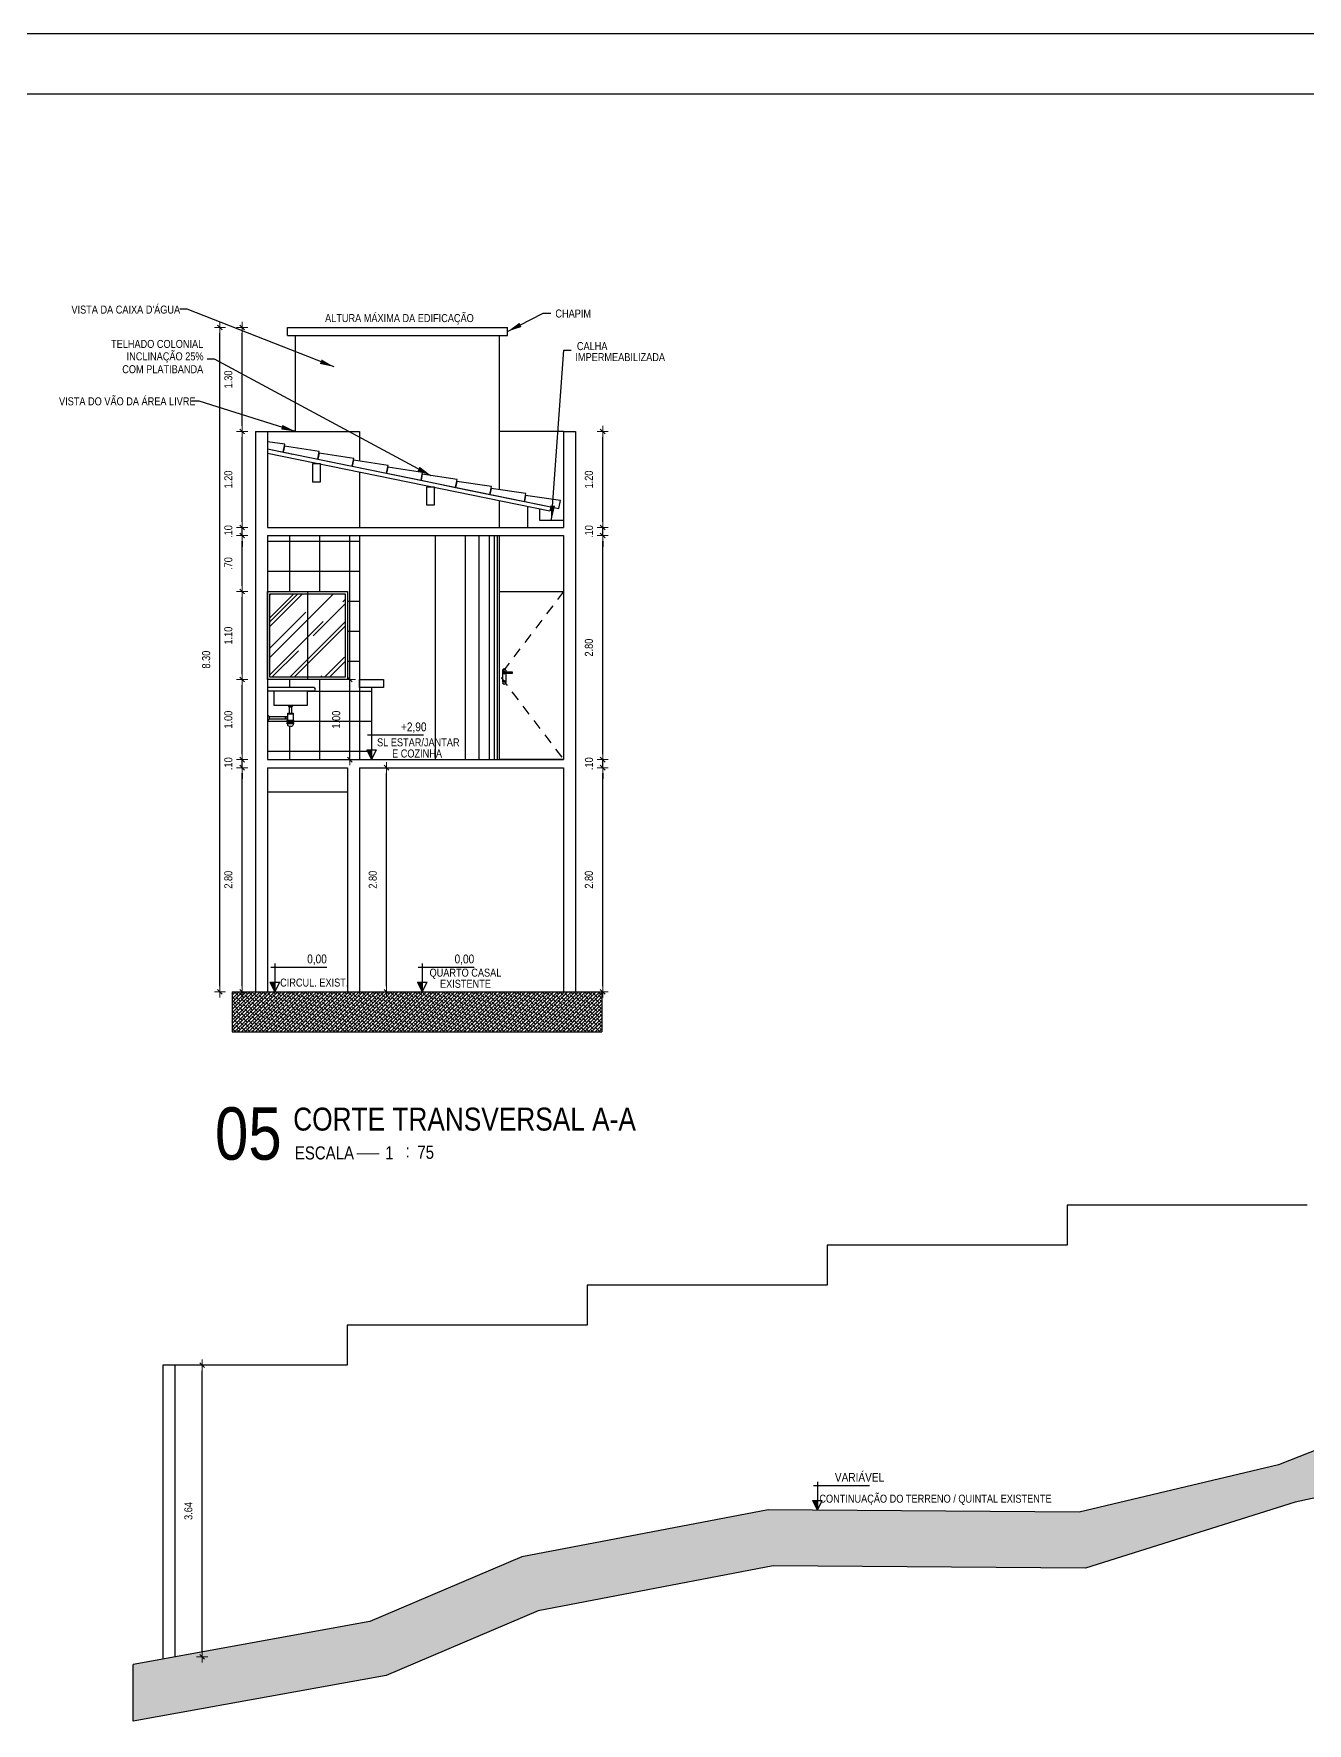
# Model space of a CAD drawing. Extents: x -263 to -176, y -135 to 681.
# Drawn here: x -247.76 to -231.84, y 659.69 to 680.79 of the extents above; entities that cross this region are included whole.
import ezdxf
from ezdxf.enums import TextEntityAlignment as Align

# ---------------------------------------------------------------- set-up
doc = ezdxf.new("R2010")
doc.units = 0
doc.header["$MEASUREMENT"] = 0
doc.header["$PDSIZE"] = -5
doc.linetypes.add('CONTINU', pattern=[0])
doc.linetypes.add('HIDDEN2', pattern=[0.1875, 0.125, -0.0625])
doc.layers.get('0').update_dxf_attribs({"linetype": 'CONTINUOUS'})
doc.layers.get('Defpoints').update_dxf_attribs({"linetype": 'CONTINUOUS'})
for name, color, linetype in [('BANHO_COZINHA', 7, 'CONTINUOUS'), ('COTA', 7, 'CONTINUOUS'), ('COTAS', 7, 'CONTINUOUS'), ('E-txt-g', 3, 'CONTINUOUS'), ('E-TXT-Y', 2, 'CONTINUOUS')]:
    doc.layers.add(name, color=color, linetype=linetype)
for name, color, linetype, lineweight in [('E-Cta-W', 7, 'CONTINUOUS', 20), ('E-Pen-C', 4, 'CONTINUOUS', 15), ('E-Pen-G', 3, 'CONTINUOUS', 30), ('E-Txt-W', 7, 'CONTINUOUS', 20)]:
    doc.layers.add(name, color=color, linetype=linetype, lineweight=lineweight)
doc.styles.add('F2', font='swissc.ttf')
doc.styles.add('REG60', font='romans.shx', dxfattribs={"width": 0.8, "height": 0.15})
doc.styles.add('REG80', font='romans.shx', dxfattribs={"width": 0.8, "height": 0.2})
doc.dimstyles.new('DIMENSION-1', dxfattribs={"dimtxt": 0.11, "dimasz": 0.07, "dimexe": 1, "dimexo": 0, "dimgap": 0.12, "dimtad": 1, "dimzin": 7, "dimdsep": 46, "dimtxsty": 'F2', "dimblk1": 'TRACO', "dimblk2": 'TRACO', "dimsah": 1, "dimcen": 1, "dimse1": 1, "dimse2": 1, "dimclrd": 256, "dimclre": 256, "dimclrt": 6, "dimadec": 0, "dimazin": 0, "dimtfac": 1, "dimtix": 1, "dimtmove": 2, "dimatfit": 3, "dimldrblk": 'TRACO', "dimfxl": 1, "dimtolj": 1, "dimtzin": 0, "dimarcsym": 0})
doc.dimstyles.get("Standard").update_dxf_attribs({"dimtxt": 0.18, "dimasz": 0.18, "dimexe": 0.18, "dimexo": 0.0625, "dimgap": 0.09, "dimtad": 0, "dimtih": 1, "dimtoh": 1, "dimdec": 4, "dimzin": 0, "dimdsep": 46, "dimtxsty": 'Standard', "dimcen": 0.09, "dimadec": 0, "dimazin": 0, "dimtfac": 1, "dimtdec": 4, "dimtofl": 0, "dimtmove": 0, "dimatfit": 3, "dimfxl": 1, "dimtolj": 1, "dimtzin": 0, "dimarcsym": 0})

# ---------------------------------------------------------------- blocks, each defined once
blk = doc.blocks.new('TRACO')
at = {"layer": 'E-Pen-C'}
for p, q in [((-1, 0), (1, 0)), ((0, 1), (0, -1))]:
    blk.add_line(p, q, dxfattribs=at)
at = {"layer": 'E-Pen-G'}
blk.add_line((-0.42, -0.42), (0.42, 0.42), dxfattribs=at)
blk = doc.blocks.new('*D432')
at = {"color": 4, "lineweight": -2}
blk.add_line((-245.652, 660.585), (-245.652, 664.088), dxfattribs=at)
at = {"layer": 'Defpoints', "color": 0, "linetype": 'Continuous'}
for p in [(-245.991, 664.158), (-245.652, 664.158), (-245.991, 660.515)]:
    blk.add_point(p, dxfattribs=at)
at = {"color": 4, "linetype": 'Continuous', "lineweight": -2, "xscale": 0.07, "yscale": 0.07, "zscale": 0.07}
for p, rotation in [((-245.652, 664.158), 90), ((-245.652, 660.515), 270)]:
    blk.add_blockref('TRACO', p, dxfattribs=dict(at, rotation=rotation))
at = {"color": 4, "linetype": 'Continuous', "insert": (-245.823, 662.337), "char_height": 0.1, "attachment_point": 5, "rotation": 90, "style": 'F2'}
blk.add_mtext('\\A1;3.64', dxfattribs=at)
blk = doc.blocks.new('TXT-AMB75')
at = {"layer": 'E-txt-g', "style": 'REG80', "width": 0.8, "flags": 8}
blk.add_attdef('TXT', text='', height=0.2, dxfattribs=at).set_placement((0.005, 0.296), align=Align.CENTER)
at = {"layer": 'E-Txt-W', "style": 'REG60', "width": 0.8, "flags": 8}
blk.add_attdef('TXT', text='', height=0.15, dxfattribs=at).set_placement((0.005, 0.027), align=Align.CENTER)
blk = doc.blocks.new('*D443')
at = {"color": 4, "lineweight": -2}
blk.add_line((-245.152, 668.894), (-245.152, 671.554), dxfattribs=at)
at = {"layer": 'Defpoints', "color": 0, "linetype": 'Continuous'}
for p in [(-245.152, 671.624), (-244.834, 671.624), (-244.984, 668.824)]:
    blk.add_point(p, dxfattribs=at)
at = {"color": 4, "linetype": 'Continuous', "lineweight": -2, "xscale": 0.07, "yscale": 0.07, "zscale": 0.07}
for p, rotation in [((-245.152, 671.624), 90), ((-245.152, 668.824), 270)]:
    blk.add_blockref('TRACO', p, dxfattribs=dict(at, rotation=rotation))
at = {"color": 4, "linetype": 'Continuous', "insert": (-245.324, 670.224), "char_height": 0.1, "attachment_point": 5, "rotation": 90, "style": 'F2'}
blk.add_mtext('\\A1;2.80', dxfattribs=at)
blk = doc.blocks.new('*D444')
at = {"color": 4, "lineweight": -2}
for p, q in [((-245.152, 671.794), (-245.152, 671.864)), ((-245.152, 671.624), (-245.152, 671.724)), ((-245.152, 671.554), (-245.152, 671.484))]:
    blk.add_line(p, q, dxfattribs=at)
at = {"layer": 'Defpoints', "color": 0, "linetype": 'Continuous'}
for p in [(-245.152, 671.724), (-244.984, 671.724), (-244.834, 671.624)]:
    blk.add_point(p, dxfattribs=at)
at = {"color": 4, "linetype": 'Continuous', "lineweight": -2, "xscale": 0.07, "yscale": 0.07, "zscale": 0.07}
for p, rotation in [((-245.152, 671.724), 270), ((-245.152, 671.624), 90)]:
    blk.add_blockref('TRACO', p, dxfattribs=dict(at, rotation=rotation))
at = {"color": 4, "linetype": 'Continuous', "insert": (-245.324, 671.674), "char_height": 0.1, "attachment_point": 5, "rotation": 90, "style": 'F2'}
blk.add_mtext('\\A1;.10', dxfattribs=at)
blk = doc.blocks.new('*D445')
at = {"color": 4, "lineweight": -2}
blk.add_line((-245.152, 671.794), (-245.152, 672.654), dxfattribs=at)
at = {"layer": 'Defpoints', "color": 0, "linetype": 'Continuous'}
for p in [(-245.152, 672.724), (-244.834, 672.724), (-244.984, 671.724)]:
    blk.add_point(p, dxfattribs=at)
at = {"color": 4, "linetype": 'Continuous', "lineweight": -2, "xscale": 0.07, "yscale": 0.07, "zscale": 0.07}
for p, rotation in [((-245.152, 672.724), 90), ((-245.152, 671.724), 270)]:
    blk.add_blockref('TRACO', p, dxfattribs=dict(at, rotation=rotation))
at = {"color": 4, "linetype": 'Continuous', "insert": (-245.324, 672.224), "char_height": 0.1, "attachment_point": 5, "rotation": 90, "style": 'F2'}
blk.add_mtext('\\A1;1.00', dxfattribs=at)
blk = doc.blocks.new('*D446')
at = {"color": 4, "lineweight": -2}
blk.add_line((-245.152, 672.794), (-245.152, 673.754), dxfattribs=at)
at = {"layer": 'Defpoints', "color": 0, "linetype": 'Continuous'}
for p in [(-245.152, 673.824), (-244.834, 673.824), (-244.834, 672.724)]:
    blk.add_point(p, dxfattribs=at)
at = {"color": 4, "linetype": 'Continuous', "lineweight": -2, "xscale": 0.07, "yscale": 0.07, "zscale": 0.07}
for p, rotation in [((-245.152, 673.824), 90), ((-245.152, 672.724), 270)]:
    blk.add_blockref('TRACO', p, dxfattribs=dict(at, rotation=rotation))
at = {"color": 4, "linetype": 'Continuous', "insert": (-245.324, 673.274), "char_height": 0.1, "attachment_point": 5, "rotation": 90, "style": 'F2'}
blk.add_mtext('\\A1;1.10', dxfattribs=at)
blk = doc.blocks.new('*D447')
at = {"color": 4, "lineweight": -2}
blk.add_line((-245.152, 673.894), (-245.152, 674.454), dxfattribs=at)
at = {"layer": 'Defpoints', "color": 0, "linetype": 'Continuous'}
for p in [(-245.152, 674.524), (-244.834, 674.524), (-244.834, 673.824)]:
    blk.add_point(p, dxfattribs=at)
at = {"color": 4, "linetype": 'Continuous', "lineweight": -2, "xscale": 0.07, "yscale": 0.07, "zscale": 0.07}
for p, rotation in [((-245.152, 674.524), 90), ((-245.152, 673.824), 270)]:
    blk.add_blockref('TRACO', p, dxfattribs=dict(at, rotation=rotation))
at = {"color": 4, "linetype": 'Continuous', "insert": (-245.324, 674.174), "char_height": 0.1, "attachment_point": 5, "rotation": 90, "style": 'F2'}
blk.add_mtext('\\A1;.70', dxfattribs=at)
blk = doc.blocks.new('*D448')
at = {"color": 4, "lineweight": -2}
for p, q in [((-245.152, 674.694), (-245.152, 674.764)), ((-245.152, 674.524), (-245.152, 674.624)), ((-245.152, 674.454), (-245.152, 674.384))]:
    blk.add_line(p, q, dxfattribs=at)
at = {"layer": 'Defpoints', "color": 0, "linetype": 'Continuous'}
for p in [(-245.152, 674.624), (-244.834, 674.624), (-244.834, 674.524)]:
    blk.add_point(p, dxfattribs=at)
at = {"color": 4, "linetype": 'Continuous', "lineweight": -2, "xscale": 0.07, "yscale": 0.07, "zscale": 0.07}
for p, rotation in [((-245.152, 674.624), 270), ((-245.152, 674.524), 90)]:
    blk.add_blockref('TRACO', p, dxfattribs=dict(at, rotation=rotation))
at = {"color": 4, "linetype": 'Continuous', "insert": (-245.324, 674.574), "char_height": 0.1, "attachment_point": 5, "rotation": 90, "style": 'F2'}
blk.add_mtext('\\A1;.10', dxfattribs=at)
blk = doc.blocks.new('*D449')
at = {"color": 4, "lineweight": -2}
blk.add_line((-245.152, 674.694), (-245.152, 675.754), dxfattribs=at)
at = {"layer": 'Defpoints', "color": 0, "linetype": 'Continuous'}
for p in [(-245.152, 675.824), (-244.984, 675.824), (-244.834, 674.624)]:
    blk.add_point(p, dxfattribs=at)
at = {"color": 4, "linetype": 'Continuous', "lineweight": -2, "xscale": 0.07, "yscale": 0.07, "zscale": 0.07}
for p, rotation in [((-245.152, 675.824), 90), ((-245.152, 674.624), 270)]:
    blk.add_blockref('TRACO', p, dxfattribs=dict(at, rotation=rotation))
at = {"color": 4, "linetype": 'Continuous', "insert": (-245.324, 675.224), "char_height": 0.1, "attachment_point": 5, "rotation": 90, "style": 'F2'}
blk.add_mtext('\\A1;1.20', dxfattribs=at)
blk = doc.blocks.new('*D450')
at = {"color": 4, "lineweight": -2}
blk.add_line((-245.152, 675.894), (-245.152, 677.054), dxfattribs=at)
at = {"layer": 'Defpoints', "color": 0, "linetype": 'Continuous'}
for p in [(-245.152, 677.124), (-244.584, 677.124), (-244.984, 675.824)]:
    blk.add_point(p, dxfattribs=at)
at = {"color": 4, "linetype": 'Continuous', "lineweight": -2, "xscale": 0.07, "yscale": 0.07, "zscale": 0.07}
for p, rotation in [((-245.152, 677.124), 90), ((-245.152, 675.824), 270)]:
    blk.add_blockref('TRACO', p, dxfattribs=dict(at, rotation=rotation))
at = {"color": 4, "linetype": 'Continuous', "insert": (-245.324, 676.474), "char_height": 0.1, "attachment_point": 5, "rotation": 90, "style": 'F2'}
blk.add_mtext('\\A1;1.30', dxfattribs=at)
blk = doc.blocks.new('*D451')
at = {"color": 4, "lineweight": -2}
blk.add_line((-245.429, 668.894), (-245.429, 677.054), dxfattribs=at)
at = {"layer": 'Defpoints', "color": 0, "linetype": 'Continuous'}
for p in [(-245.429, 677.124), (-244.584, 677.124), (-244.984, 668.824)]:
    blk.add_point(p, dxfattribs=at)
at = {"color": 4, "linetype": 'Continuous', "lineweight": -2, "xscale": 0.07, "yscale": 0.07, "zscale": 0.07}
for p, rotation in [((-245.429, 677.124), 90), ((-245.429, 668.824), 270)]:
    blk.add_blockref('TRACO', p, dxfattribs=dict(at, rotation=rotation))
at = {"color": 4, "linetype": 'Continuous', "insert": (-245.601, 672.974), "char_height": 0.1, "attachment_point": 5, "rotation": 90, "style": 'F2'}
blk.add_mtext('\\A1;8.30', dxfattribs=at)
blk = doc.blocks.new('*D452')
at = {"color": 4, "lineweight": -2}
blk.add_line((-240.646, 668.894), (-240.646, 671.554), dxfattribs=at)
at = {"layer": 'Defpoints', "color": 0, "linetype": 'Continuous'}
for p in [(-241.134, 671.624), (-240.646, 671.624), (-241.134, 668.824)]:
    blk.add_point(p, dxfattribs=at)
at = {"color": 4, "linetype": 'Continuous', "lineweight": -2, "xscale": 0.07, "yscale": 0.07, "zscale": 0.07}
for p, rotation in [((-240.646, 671.624), 90), ((-240.646, 668.824), 270)]:
    blk.add_blockref('TRACO', p, dxfattribs=dict(at, rotation=rotation))
at = {"color": 4, "linetype": 'Continuous', "insert": (-240.818, 670.224), "char_height": 0.1, "attachment_point": 5, "rotation": 90, "style": 'F2'}
blk.add_mtext('\\A1;2.80', dxfattribs=at)
blk = doc.blocks.new('*D453')
at = {"color": 4, "lineweight": -2}
for p, q in [((-240.646, 671.794), (-240.646, 671.864)), ((-240.646, 671.624), (-240.646, 671.724)), ((-240.646, 671.554), (-240.646, 671.484))]:
    blk.add_line(p, q, dxfattribs=at)
at = {"layer": 'Defpoints', "color": 0, "linetype": 'Continuous'}
for p in [(-241.134, 671.724), (-240.646, 671.724), (-241.134, 671.624)]:
    blk.add_point(p, dxfattribs=at)
at = {"color": 4, "linetype": 'Continuous', "lineweight": -2, "xscale": 0.07, "yscale": 0.07, "zscale": 0.07}
for p, rotation in [((-240.646, 671.724), 270), ((-240.646, 671.624), 90)]:
    blk.add_blockref('TRACO', p, dxfattribs=dict(at, rotation=rotation))
at = {"color": 4, "linetype": 'Continuous', "insert": (-240.817, 671.674), "char_height": 0.1, "attachment_point": 5, "rotation": 90, "style": 'F2'}
blk.add_mtext('\\A1;.10', dxfattribs=at)
blk = doc.blocks.new('*D454')
at = {"color": 4, "lineweight": -2}
blk.add_line((-240.646, 671.794), (-240.646, 674.454), dxfattribs=at)
at = {"layer": 'Defpoints', "color": 0, "linetype": 'Continuous'}
for p in [(-241.134, 674.524), (-240.646, 674.524), (-241.134, 671.724)]:
    blk.add_point(p, dxfattribs=at)
at = {"color": 4, "linetype": 'Continuous', "lineweight": -2, "xscale": 0.07, "yscale": 0.07, "zscale": 0.07}
for p, rotation in [((-240.646, 674.524), 90), ((-240.646, 671.724), 270)]:
    blk.add_blockref('TRACO', p, dxfattribs=dict(at, rotation=rotation))
at = {"color": 4, "linetype": 'Continuous', "insert": (-240.818, 673.124), "char_height": 0.1, "attachment_point": 5, "rotation": 90, "style": 'F2'}
blk.add_mtext('\\A1;2.80', dxfattribs=at)
blk = doc.blocks.new('*D455')
at = {"color": 4, "lineweight": -2}
for p, q in [((-240.646, 674.694), (-240.646, 674.764)), ((-240.646, 674.524), (-240.646, 674.624)), ((-240.646, 674.454), (-240.646, 674.384))]:
    blk.add_line(p, q, dxfattribs=at)
at = {"layer": 'Defpoints', "color": 0, "linetype": 'Continuous'}
for p in [(-241.134, 674.624), (-240.646, 674.624), (-241.134, 674.524)]:
    blk.add_point(p, dxfattribs=at)
at = {"color": 4, "linetype": 'Continuous', "lineweight": -2, "xscale": 0.07, "yscale": 0.07, "zscale": 0.07}
for p, rotation in [((-240.646, 674.624), 270), ((-240.646, 674.524), 90)]:
    blk.add_blockref('TRACO', p, dxfattribs=dict(at, rotation=rotation))
at = {"color": 4, "linetype": 'Continuous', "insert": (-240.817, 674.574), "char_height": 0.1, "attachment_point": 5, "rotation": 90, "style": 'F2'}
blk.add_mtext('\\A1;.10', dxfattribs=at)
blk = doc.blocks.new('*D456')
at = {"color": 4, "lineweight": -2}
blk.add_line((-240.646, 674.694), (-240.646, 675.754), dxfattribs=at)
at = {"layer": 'Defpoints', "color": 0, "linetype": 'Continuous'}
for p in [(-240.984, 675.824), (-240.646, 675.824), (-241.134, 674.624)]:
    blk.add_point(p, dxfattribs=at)
at = {"color": 4, "linetype": 'Continuous', "lineweight": -2, "xscale": 0.07, "yscale": 0.07, "zscale": 0.07}
for p, rotation in [((-240.646, 675.824), 90), ((-240.646, 674.624), 270)]:
    blk.add_blockref('TRACO', p, dxfattribs=dict(at, rotation=rotation))
at = {"color": 4, "linetype": 'Continuous', "insert": (-240.818, 675.224), "char_height": 0.1, "attachment_point": 5, "rotation": 90, "style": 'F2'}
blk.add_mtext('\\A1;1.20', dxfattribs=at)
blk = doc.blocks.new('*D457')
at = {"color": 4, "lineweight": -2}
blk.add_line((-243.348, 668.894), (-243.348, 671.554), dxfattribs=at)
at = {"layer": 'Defpoints', "color": 0, "linetype": 'Continuous'}
for p in [(-243.684, 671.624), (-243.348, 671.624), (-243.684, 668.824)]:
    blk.add_point(p, dxfattribs=at)
at = {"color": 4, "linetype": 'Continuous', "lineweight": -2, "xscale": 0.07, "yscale": 0.07, "zscale": 0.07}
for p, rotation in [((-243.348, 671.624), 90), ((-243.348, 668.824), 270)]:
    blk.add_blockref('TRACO', p, dxfattribs=dict(at, rotation=rotation))
at = {"color": 4, "linetype": 'Continuous', "insert": (-243.519, 670.224), "char_height": 0.1, "attachment_point": 5, "rotation": 90, "style": 'F2'}
blk.add_mtext('\\A1;2.80', dxfattribs=at)
blk = doc.blocks.new('*D458')
at = {"color": 4, "lineweight": -2}
blk.add_line((-243.804, 671.794), (-243.804, 672.654), dxfattribs=at)
at = {"layer": 'Defpoints', "color": 0, "linetype": 'Continuous'}
for p in [(-243.804, 672.724), (-243.684, 672.724), (-243.684, 671.724)]:
    blk.add_point(p, dxfattribs=at)
at = {"color": 4, "linetype": 'Continuous', "lineweight": -2, "xscale": 0.07, "yscale": 0.07, "zscale": 0.07}
for p, rotation in [((-243.804, 672.724), 90), ((-243.804, 671.724), 270)]:
    blk.add_blockref('TRACO', p, dxfattribs=dict(at, rotation=rotation))
at = {"color": 4, "linetype": 'Continuous', "insert": (-243.976, 672.224), "char_height": 0.1, "attachment_point": 5, "rotation": 90, "style": 'F2'}
blk.add_mtext('\\A1;1.00', dxfattribs=at)
blk = doc.blocks.new('IND_DES')
at = {"layer": 'E-Txt-W', "color": 7}
blk.add_line((0.027, -0.243), (0.198, -0.243), dxfattribs=at)
at = {"layer": 'E-txt-g', "color": 7, "style": 'F2'}
for s, p in [('ESCALA', (-0.446, -0.286)), ('1', (0.243, -0.286)), (':', (0.399, -0.271))]:
    blk.add_text(s, height=0.1, dxfattribs=at).set_placement(p)
blk.add_attdef('ESCALA', (0.49, -0.281), '', height=0.1, dxfattribs=at)
at = {"layer": 'E-Txt-W', "color": 6, "style": 'F2'}
blk.add_attdef('00', text='', height=0.4, dxfattribs=at).set_placement((-0.708, -0.288), align=Align.CENTER)
at = {"layer": 'E-TXT-Y', "color": 7, "style": 'F2'}
for tag, p in [('PROJETO', (-0.456, 0.183)), ('DESENHO', (-0.458, -0.066))]:
    blk.add_attdef(tag, p, '', height=0.175, dxfattribs=at)

msp = doc.modelspace()

# ---------------------------------------------------------------- hatches: boundary and pattern name
h = msp.add_hatch()
h.set_pattern_fill('ANSI37,_O', color=8, scale=3, angle=-45)
h.set_pattern_definition([(0, (-105.43286, 77.8304), (1e-16, 0.375), []), (90, (-105.43286, 77.8304), (-0.375, 1e-16), [])])
h.paths.add_polyline_path([(-243.834, 673.824), (-243.834, 672.724), (-244.834, 672.724), (-244.834, 672.624), (-244.256, 672.624, -1), (-244.256, 672.584), (-244.341, 672.584), (-244.341, 672.4), (-244.514, 672.4), (-244.535, 672.381), (-244.535, 672.304), (-244.516, 672.304), (-244.516, 672.218), (-244.51, 672.218), (-244.51, 672.208), (-244.516, 672.208), (-244.516, 672.199), (-244.51, 672.199), (-244.51, 672.189), (-244.516, 672.18), (-244.51, 672.18), (-244.51, 672.17), (-244.516, 672.159, -0.414214), (-244.536, 672.139), (-244.561, 672.139, -0.414214), (-244.581, 672.159), (-244.581, 672.17), (-244.589, 672.17), (-244.589, 672.18), (-244.58, 672.18), (-244.58, 672.189), (-244.589, 672.189), (-244.589, 672.199), (-244.58, 672.199), (-244.58, 672.208), (-244.589, 672.208), (-244.589, 672.218), (-244.58, 672.218), (-244.58, 672.231), (-244.606, 672.231), (-244.606, 672.23), (-244.611, 672.23), (-244.611, 672.231), (-244.813, 672.231), (-244.834, 672.209), (-244.834, 671.724), (-243.684, 671.724), (-243.684, 674.524), (-244.834, 674.524), (-244.834, 673.824)])
h.paths.add_polyline_path([(-243.684, 671.724), (-243.534, 671.724), (-243.595, 671.846), (-243.534, 671.846), (-243.534, 672.079), (-243.534, 672.624), (-243.684, 672.624)])
at = {"layer": 'COTA', "linetype": 'Continuous'}
h = msp.add_hatch(dxfattribs=at)
h.set_pattern_fill('AR-RROOF', color=8, scale=0.35, angle=45, style=0)
h.set_pattern_definition([(45, (-105.43286, 77.8304), (0.29698485, 0.7919596), [5.25, -0.7, 1.75, -0.35]), (45, (-105.22745, 78.2833), (-0.57664558, 0.08167083), [1.05, -0.1155, 2.1, -0.2625]), (45, (-105.51948, 78.16451), (1.1211178, 1.45275088), [2.8, -0.49, 1.4, -0.35])])
h.paths.add_polyline_path([(-244.334, 673.794), (-244.804, 673.794), (-244.804, 672.754), (-244.334, 672.754)])
h.paths.add_polyline_path([(-244.334, 672.754), (-243.864, 672.754), (-243.864, 673.794), (-244.334, 673.794)])
at = {"layer": 'COTAS', "linetype": 'CONTINU'}
h = msp.add_hatch(dxfattribs=at)
h.set_pattern_fill('ANSI38', color=8, scale=0.25, style=0)
h.set_pattern_definition([(45, (-105.43286, 77.830406), (-0.0220970869, 0.0220970869), []), (135, (-105.43286, 77.830406), (-0.0662912607, 0.0220970869), [0.078125, -0.046875])])
h.paths.add_polyline_path([(-245.278, 668.824), (-245.278, 668.324), (-240.657, 668.324), (-240.657, 668.824)])
h = msp.add_hatch(dxfattribs=at)
h.set_pattern_fill('ANSI38', color=8, scale=0.25, style=0)
h.set_pattern_definition([(45, (0, 1.01835), (-0.0220970869, 0.0220970869), []), (135, (0, 1.01835), (-0.0662912607, 0.0220970869), [0.078125, -0.046875])])
h.paths.add_polyline_path([(-232.202, 662.913), (-234.69, 662.322), (-238.578, 662.353), (-241.658, 661.763), (-243.555, 660.955), (-246.513, 660.421), (-246.513, 659.71), (-243.353, 660.28), (-241.452, 661.089), (-238.514, 661.653), (-234.611, 661.621), (-231.991, 662.447), (-227.761, 663.358), (-210.583, 663.358), (-210.583, 663.558), (-211.141, 663.558), (-211.641, 663.708), (-213.141, 663.708), (-213.141, 663.758), (-228.841, 663.758), (-228.841, 663.658), (-230.497, 663.585)])

# ---------------------------------------------------------------- linework, layer by layer
at = {"color": 6}
for p, q in [((-244.584, 677.124), (-241.834, 677.124)), ((-244.584, 677.024), (-244.584, 677.124)), ((-241.834, 677.024), (-241.834, 677.124)), ((-244.584, 677.024), (-241.834, 677.024)), ((-244.484, 675.824), (-244.484, 677.024)), ((-241.934, 675.097), (-241.934, 677.024)), ((-241.934, 674.624), (-241.934, 674.962))]:
    msp.add_line(p, q, dxfattribs=at)
at = {"color": 5, "linetype": 'Continuous'}
for p, q in [((-244.984, 675.824), (-244.984, 668.824)), ((-244.984, 675.824), (-244.834, 675.824)), ((-244.834, 675.824), (-244.834, 674.624)), ((-241.134, 675.824), (-241.134, 674.624)), ((-241.134, 675.824), (-240.984, 675.824)), ((-240.984, 675.824), (-240.984, 668.824)), ((-241.584, 674.891), (-241.584, 674.624)), ((-241.434, 674.86), (-241.434, 674.718)), ((-244.834, 674.624), (-241.134, 674.624)), ((-241.434, 674.718), (-241.134, 674.718)), ((-244.834, 674.524), (-244.834, 671.724)), ((-244.834, 674.524), (-241.134, 674.524)), ((-241.134, 674.524), (-241.134, 671.724)), ((-244.834, 671.724), (-241.134, 671.724)), ((-244.834, 671.624), (-244.834, 668.824)), ((-244.834, 671.624), (-243.834, 671.624)), ((-243.834, 671.624), (-243.834, 668.824)), ((-243.684, 671.624), (-243.684, 668.824)), ((-243.684, 671.624), (-241.134, 671.624)), ((-241.134, 671.624), (-241.134, 668.824)), ((-246.141, 664.158), (-246.141, 660.488)), ((-245.991, 664.158), (-246.141, 664.158)), ((-245.991, 664.158), (-245.991, 660.515))]:
    msp.add_line(p, q, dxfattribs=at)
at = {"color": 2, "linetype": 'Continuous'}
for p, q in [((-244.834, 675.824), (-243.684, 675.824)), ((-243.684, 675.824), (-243.684, 675.453)), ((-243.684, 675.32), (-243.684, 674.624)), ((-243.684, 674.524), (-243.684, 671.724)), ((-243.534, 672.624), (-243.534, 671.724)), ((-244.834, 671.324), (-243.834, 671.324))]:
    msp.add_line(p, q, dxfattribs=at)
at = {"color": 8, "linetype": 'Continuous'}
for p, q in [((-241.134, 675.824), (-241.934, 675.824)), ((-242.734, 671.724), (-242.734, 674.524)), ((-242.36, 671.724), (-242.36, 674.524)), ((-242.19, 671.724), (-242.19, 674.524)), ((-242.059, 671.724), (-242.059, 674.524)), ((-241.997, 671.724), (-241.997, 674.524)), ((-241.962, 671.724), (-241.962, 674.524)), ((-244.334, 673.824), (-244.334, 672.724)), ((-241.896, 672.842), (-241.896, 672.686)), ((-241.886, 672.703), (-241.866, 672.703)), ((-241.876, 672.693), (-241.876, 672.713)), ((-241.856, 672.842), (-241.856, 672.82)), ((-241.856, 672.8), (-241.856, 672.686)), ((-245.278, 668.824), (-245.278, 668.324)), ((-240.657, 668.824), (-240.657, 668.324)), ((-231.841, 666.158), (-234.841, 666.158)), ((-234.841, 666.158), (-234.841, 665.658)), ((-234.841, 665.658), (-237.841, 665.658)), ((-237.841, 665.658), (-237.841, 665.158)), ((-237.841, 665.158), (-240.841, 665.158)), ((-240.841, 665.158), (-240.841, 664.658)), ((-240.841, 664.658), (-243.841, 664.658)), ((-243.841, 664.658), (-243.841, 664.158)), ((-243.841, 664.158), (-245.991, 664.158))]:
    msp.add_line(p, q, dxfattribs=at)
at = {"color": 2}
for p, q in [((-244.834, 675.606), (-241.295, 674.883)), ((-244.834, 675.555), (-241.305, 674.834))]:
    msp.add_line(p, q, dxfattribs=at)
at = {"color": 6, "linetype": 'Continuous'}
for p, q in [((-241.295, 674.883), (-241.305, 674.834)), ((-241.934, 671.724), (-241.934, 674.524))]:
    msp.add_line(p, q, dxfattribs=at)
for p, q in [((-243.534, 672.079), (-243.534, 671.724)), ((-243.595, 671.846), (-243.534, 671.724)), ((-243.595, 671.846), (-243.473, 671.846)), ((-243.583, 672.033), (-242.884, 672.033)), ((-243.534, 671.724), (-243.473, 671.846)), ((-244.792, 669.133), (-244.093, 669.133)), ((-244.743, 669.179), (-244.743, 668.824)), ((-242.951, 669.133), (-242.251, 669.133)), ((-242.901, 669.179), (-242.901, 668.824)), ((-244.804, 668.946), (-244.743, 668.824)), ((-244.804, 668.946), (-244.682, 668.946)), ((-244.743, 668.824), (-244.682, 668.946)), ((-242.962, 668.946), (-242.901, 668.824)), ((-242.962, 668.946), (-242.84, 668.946)), ((-242.901, 668.824), (-242.84, 668.946)), ((-238.012, 662.657), (-237.313, 662.657)), ((-237.963, 662.703), (-237.963, 662.348)), ((-238.024, 662.47), (-237.963, 662.348)), ((-238.024, 662.47), (-237.902, 662.47)), ((-237.963, 662.348), (-237.902, 662.47))]:
    msp.add_line(p, q)
at = {"color": 1, "linetype": 'Continuous'}
msp.add_line((-245.278, 668.824), (-240.657, 668.824), dxfattribs=at)
at = {"color": 2}
for points in [[(-263.438, 636.243), (-194.358, 636.243), (-194.358, 680.793), (-263.438, 680.793)], [(-244.173, 675.42), (-244.271, 675.42), (-244.271, 675.197), (-244.173, 675.197)], [(-242.747, 675.129), (-242.846, 675.129), (-242.846, 674.906), (-242.747, 674.906)]]:
    msp.add_lwpolyline(points, close=True, dxfattribs=at)
at = {"color": 5, "linetype": 'Continuous'}
msp.add_lwpolyline([(-261.563, 680.043), (-195.108, 680.043), (-195.108, 636.993), (-261.563, 636.993)], close=True, dxfattribs=at)
at = {"color": 6}
for points in [[(-244.637, 675.566), (-244.617, 675.664), (-244.834, 675.696)], [(-244.207, 675.478), (-244.187, 675.576), (-244.622, 675.641), (-244.637, 675.566)], [(-244.834, 675.606), (-244.518, 675.541)], [(-243.776, 675.39), (-243.756, 675.488), (-244.191, 675.553), (-244.207, 675.478), (-243.776, 675.39)], [(-243.346, 675.302), (-243.326, 675.4), (-243.761, 675.465), (-243.776, 675.39), (-243.346, 675.302)], [(-242.916, 675.214), (-242.896, 675.312), (-243.331, 675.377), (-243.346, 675.302), (-242.916, 675.214)], [(-242.485, 675.126), (-242.465, 675.224), (-242.9, 675.289), (-242.916, 675.214), (-242.485, 675.126)], [(-242.055, 675.038), (-242.035, 675.136), (-242.47, 675.201), (-242.485, 675.126), (-242.055, 675.038)], [(-241.625, 674.95), (-241.605, 675.048), (-242.04, 675.113), (-242.055, 675.038), (-241.295, 674.883)], [(-241.194, 674.862), (-241.174, 674.96), (-241.609, 675.025), (-241.625, 674.95), (-241.194, 674.862)]]:
    msp.add_lwpolyline(points, dxfattribs=at)
at = {"color": 7, "linetype": 'Continuous'}
msp.add_lwpolyline([(-244.834, 673.824), (-243.834, 673.824), (-243.834, 672.724), (-244.834, 672.724)], close=True, dxfattribs=at)
at = {"color": 8, "linetype": 'Continuous'}
for points in [[(-244.804, 673.794), (-243.864, 673.794), (-243.864, 672.754), (-244.804, 672.754)], [(-241.934, 673.824), (-241.134, 673.824), (-241.134, 671.724), (-241.934, 671.724)]]:
    msp.add_lwpolyline(points, close=True, dxfattribs=at)
at = {"color": 8, "linetype": 'HIDDEN2', "flags": 128}
msp.add_lwpolyline([(-241.134, 673.824), (-241.934, 672.774), (-241.134, 671.724)], dxfattribs=at)
at = {"color": 2, "linetype": 'Continuous'}
msp.add_lwpolyline([(-243.684, 672.724), (-243.384, 672.724), (-243.384, 672.624), (-243.684, 672.624)], close=True, dxfattribs=at)
at = {"color": 8, "linetype": 'Continuous'}
msp.add_lwpolyline([(-241.876, 672.82), (-241.776, 672.82), (-241.776, 672.8), (-241.876, 672.8, -1)], format="xyb", close=True, dxfattribs=at)
at = {"color": 1, "linetype": 'Continuous', "flags": 128}
msp.add_lwpolyline([(-228.841, 663.658), (-230.497, 663.585), (-232.202, 662.913), (-234.69, 662.322), (-238.578, 662.353), (-241.658, 661.763), (-243.555, 660.955), (-246.513, 660.421)], dxfattribs=at)
at = {"color": 8, "linetype": 'Continuous'}
msp.add_circle((-241.876, 672.703), 0.01, dxfattribs=at)
for centre, radius, start, end in [((-241.876, 672.84), 0.0201, 6.4232, 173.5768), ((-241.876, 672.688), 0.0201, 186.4232, 353.5768), ((-241.876, 672.81), 0.012, 56.4427, 303.5573)]:
    msp.add_arc(centre, radius, start, end, dxfattribs=at)
for points in [[(-243.595, 671.846), (-243.534, 671.846), (-243.534, 671.724)], [(-244.804, 668.946), (-244.743, 668.946), (-244.743, 668.824)], [(-242.962, 668.946), (-242.901, 668.946), (-242.901, 668.824)], [(-238.024, 662.47), (-237.963, 662.47), (-237.963, 662.348)]]:
    msp.add_solid(points)
at = {"layer": 'BANHO_COZINHA'}
for p, q in [((-244.256, 672.624), (-244.834, 672.624)), ((-244.834, 672.584), (-244.256, 672.584)), ((-244.813, 672.263), (-244.834, 672.284)), ((-244.813, 672.263), (-244.813, 672.231)), ((-244.58, 672.218), (-244.58, 672.304)), ((-244.58, 672.304), (-244.516, 672.304)), ((-244.58, 672.296), (-244.516, 672.296)), ((-244.578, 672.4), (-244.514, 672.4)), ((-244.561, 672.304), (-244.561, 672.384)), ((-244.535, 672.384), (-244.535, 672.304)), ((-244.516, 672.304), (-244.516, 672.218)), ((-244.813, 672.231), (-244.834, 672.209)), ((-244.813, 672.262), (-244.611, 672.262)), ((-244.611, 672.231), (-244.813, 672.231)), ((-244.606, 672.262), (-244.58, 672.262)), ((-244.58, 672.231), (-244.606, 672.231))]:
    msp.add_line(p, q, dxfattribs=at)
for points in [[(-244.751, 672.584), (-244.341, 672.584), (-244.341, 672.4), (-244.751, 672.4)], [(-244.611, 672.23), (-244.611, 672.263), (-244.606, 672.263), (-244.606, 672.23)], [(-244.51, 672.208), (-244.589, 672.208), (-244.589, 672.218), (-244.51, 672.218)], [(-244.51, 672.189), (-244.589, 672.189), (-244.589, 672.199), (-244.51, 672.199)], [(-244.51, 672.17), (-244.589, 672.17), (-244.589, 672.18), (-244.51, 672.18)]]:
    msp.add_lwpolyline(points, close=True, dxfattribs=at)
for points in [[(-244.578, 672.405), (-244.578, 672.4), (-244.567, 672.384), (-244.531, 672.384), (-244.514, 672.4), (-244.514, 672.405)], [(-244.58, 672.199), (-244.58, 672.208)], [(-244.58, 672.18), (-244.58, 672.189)], [(-244.516, 672.208), (-244.516, 672.199)], [(-244.516, 672.189), (-244.516, 672.18)]]:
    msp.add_lwpolyline(points, dxfattribs=at)
for points in [[(-244.516, 672.17), (-244.516, 672.159, -0.414214), (-244.536, 672.139), (-244.561, 672.139, -0.414214), (-244.581, 672.159), (-244.581, 672.17, -2.184206)], [(-244.58, 672.208), (-244.58, 672.208, -0.437034)], [(-244.58, 672.189), (-244.58, 672.189, -0.437373)], [(-244.58, 672.17), (-244.58, 672.17, -0.437738)]]:
    msp.add_lwpolyline(points, format="xyb", dxfattribs=at)
msp.add_arc((-244.256, 672.604), 0.02, 270, 90, dxfattribs=at)
at = {"layer": 'COTAS', "color": 8, "linetype": 'CONTINU'}
msp.add_line((-245.278, 668.324), (-240.657, 668.324), dxfattribs=at)
at = {"layer": 'COTAS', "color": 8, "linetype": 'CONTINU', "flags": 128}
msp.add_lwpolyline([(-227.761, 663.358), (-231.991, 662.447), (-234.611, 661.621), (-238.514, 661.653), (-241.452, 661.089), (-243.353, 660.28), (-246.513, 659.71), (-246.513, 660.421)], dxfattribs=at)

# ---------------------------------------------------------------- block references
ref = msp.add_blockref('TXT-AMB75', (-243.01, 671.863), dxfattribs=dict(xscale=0.7290000000000001, yscale=0.7290000000000001, zscale=0.7290000000000001))
ref.add_attrib('TXT', '+2,90', dxfattribs={"layer": 'E-txt-g', "color": 2, "height": 0.11, "style": 'F2'}).set_placement((-243.007, 672.079), align=Align.CENTER)
ref = msp.add_blockref('TXT-AMB75', (-242.954, 671.674), dxfattribs=dict(xscale=0.7290000000000001, yscale=0.7290000000000001, zscale=0.7290000000000001))
ref.add_attrib('TXT', 'SL ESTAR/JANTAR', dxfattribs={"layer": 'E-txt-g', "color": 2, "height": 0.1, "style": 'F2'}).set_placement((-242.95, 671.89), align=Align.CENTER)
ref = msp.add_blockref('TXT-AMB75', (-242.969, 671.535), dxfattribs=dict(xscale=0.7290000000000001, yscale=0.7290000000000001, zscale=0.7290000000000001))
ref.add_attrib('TXT', 'E COZINHA', dxfattribs={"layer": 'E-txt-g', "color": 2, "height": 0.1, "style": 'F2'}).set_placement((-242.966, 671.751), align=Align.CENTER)
ref = msp.add_blockref('TXT-AMB75', (-244.219, 668.963), dxfattribs=dict(xscale=0.7290000000000001, yscale=0.7290000000000001, zscale=0.7290000000000001))
ref.add_attrib('TXT', '0,00', dxfattribs={"layer": 'E-txt-g', "color": 2, "height": 0.11, "style": 'F2'}).set_placement((-244.216, 669.179), align=Align.CENTER)
ref = msp.add_blockref('TXT-AMB75', (-242.365, 668.797), dxfattribs=dict(xscale=0.7290000000000001, yscale=0.7290000000000001, zscale=0.7290000000000001))
ref.add_attrib('TXT', 'QUARTO CASAL', dxfattribs={"layer": 'E-txt-g', "color": 2, "height": 0.1, "style": 'F2'}).set_placement((-242.361, 669.013), align=Align.CENTER)
ref = msp.add_blockref('TXT-AMB75', (-242.377, 668.963), dxfattribs=dict(xscale=0.7290000000000001, yscale=0.7290000000000001, zscale=0.7290000000000001))
ref.add_attrib('TXT', '0,00', dxfattribs={"layer": 'E-txt-g', "color": 2, "height": 0.11, "style": 'F2'}).set_placement((-242.374, 669.179), align=Align.CENTER)
ref = msp.add_blockref('TXT-AMB75', (-244.254, 668.673), dxfattribs=dict(xscale=0.7290000000000001, yscale=0.7290000000000001, zscale=0.7290000000000001))
ref.add_attrib('TXT', 'CIRCUL. EXIST.', dxfattribs={"layer": 'E-txt-g', "color": 2, "height": 0.1, "style": 'F2'}).set_placement((-244.25, 668.889), align=Align.CENTER)
ref = msp.add_blockref('TXT-AMB75', (-242.365, 668.658), dxfattribs=dict(xscale=0.7290000000000001, yscale=0.7290000000000001, zscale=0.7290000000000001))
ref.add_attrib('TXT', 'EXISTENTE', dxfattribs={"layer": 'E-txt-g', "color": 2, "height": 0.1, "style": 'F2'}).set_placement((-242.361, 668.874), align=Align.CENTER)
ref = msp.add_blockref('IND_DES', (-243.763, 667.197), dxfattribs=dict(xscale=1.636240131907927, yscale=1.636240131907927, zscale=1.636240131907927))
ref.add_attrib('00', '05', dxfattribs={"layer": 'E-Txt-W', "height": 0.6545, "style": 'F2'}).set_placement((-245.074, 666.726), align=Align.CENTER)
ref.add_attrib('DESENHO', 'CORTE TRANSVERSAL A-A', (-244.513, 667.09), dxfattribs={"layer": 'E-TXT-Y', "color": 2, "height": 0.28634, "style": 'F2'})
ref.add_attrib('ESCALA', '75', (-242.962, 666.737), dxfattribs={"layer": 'E-txt-g', "color": 7, "height": 0.1636, "style": 'F2'})
ref = msp.add_blockref('TXT-AMB75', (-237.439, 662.487), dxfattribs=dict(xscale=0.7290000000000001, yscale=0.7290000000000001, zscale=0.7290000000000001))
ref.add_attrib('TXT', 'VARIÁVEL', dxfattribs={"layer": 'E-txt-g', "color": 2, "height": 0.11, "style": 'F2'}).set_placement((-237.436, 662.703), align=Align.CENTER)
ref = msp.add_blockref('TXT-AMB75', (-236.491, 662.225), dxfattribs=dict(xscale=0.7290000000000001, yscale=0.7290000000000001, zscale=0.7290000000000001))
ref.add_attrib('TXT', 'CONTINUAÇÃO DO TERRENO / QUINTAL EXISTENTE', dxfattribs={"layer": 'E-txt-g', "color": 2, "height": 0.1, "style": 'F2'}).set_placement((-236.487, 662.441), align=Align.CENTER)

# ---------------------------------------------------------------- texts
at = {"color": 4, "linetype": 'Continuous', "style": 'F2'}
for s, p in [("VISTA DA CAIXA D'ÁGUA", (-247.285, 677.297)), ('CHAPIM', (-241.237, 677.248)), ('ALTURA MÁXIMA DA EDIFICAÇÃO', (-244.115, 677.191)), ('TELHADO COLONIAL', (-246.79, 676.868)), ('CALHA', (-240.968, 676.841)), ('INCLINAÇÃO 25%%%', (-246.595, 676.713)), ('IMPERMEABILIZADA', (-240.987, 676.703)), ('COM PLATIBANDA', (-246.65, 676.552)), ('VISTA DO VÃO DA ÁREA LIVRE', (-247.44, 676.151))]:
    msp.add_text(s, height=0.1, dxfattribs=at).set_placement(p)

# ---------------------------------------------------------------- dimensions: what is measured, and where the dimension line sits
at = {"color": 8, "linetype": 'Continuous'}
for base, p1, p2, picture, middle in [((-245.429, 677.124), (-244.984, 668.824), (-244.584, 677.124), '*D451', (-245.601, 672.974)), ((-245.152, 677.124), (-244.984, 675.824), (-244.584, 677.124), '*D450', (-245.324, 676.474)), ((-245.152, 675.824), (-244.834, 674.624), (-244.984, 675.824), '*D449', (-245.324, 675.224)), ((-240.646, 675.824), (-241.134, 674.624), (-240.984, 675.824), '*D456', (-240.818, 675.224)), ((-245.152, 674.624), (-244.834, 674.524), (-244.834, 674.624), '*D448', (-245.324, 674.574)), ((-245.152, 674.524), (-244.834, 673.824), (-244.834, 674.524), '*D447', (-245.324, 674.174)), ((-240.646, 674.624), (-241.134, 674.524), (-241.134, 674.624), '*D455', (-240.817, 674.574)), ((-240.646, 674.524), (-241.134, 671.724), (-241.134, 674.524), '*D454', (-240.818, 673.124)), ((-245.152, 673.824), (-244.834, 672.724), (-244.834, 673.824), '*D446', (-245.324, 673.274)), ((-245.152, 672.724), (-244.984, 671.724), (-244.834, 672.724), '*D445', (-245.324, 672.224)), ((-243.804, 672.724), (-243.684, 671.724), (-243.684, 672.724), '*D458', (-243.976, 672.224)), ((-245.152, 671.724), (-244.834, 671.624), (-244.984, 671.724), '*D444', (-245.324, 671.674)), ((-240.646, 671.724), (-241.134, 671.624), (-241.134, 671.724), '*D453', (-240.817, 671.674)), ((-245.152, 671.624), (-244.984, 668.824), (-244.834, 671.624), '*D443', (-245.324, 670.224)), ((-243.348, 671.624), (-243.684, 668.824), (-243.684, 671.624), '*D457', (-243.519, 670.224)), ((-240.646, 671.624), (-241.134, 668.824), (-241.134, 671.624), '*D452', (-240.818, 670.224)), ((-245.652, 664.158), (-245.991, 660.515), (-245.991, 664.158), '*D432', (-245.823, 662.337))]:
    dim = msp.add_linear_dim(base=base, p1=p1, p2=p2, angle=90, dimstyle='DIMENSION-1', override={"dimtxt": 0.1, "dimclrd": 4, "dimclrt": 4, "dimadec": 8, "dimfxl": 0.5, "dimfxlon": 1}, dxfattribs=at)
    dim.commit()
    dim.dimension.update_dxf_attribs({"geometry": picture, "text_midpoint": middle})

# ---------------------------------------------------------------- leaders
at = {"layer": 'E-Cta-W', "color": 4}
for points in [[(-244.002, 676.631), (-245.838, 677.352), (-245.931, 677.351)], [(-241.834, 677.074), (-241.388, 677.303), (-241.295, 677.301)], [(-242.788, 675.272), (-245.497, 676.729), (-245.59, 676.727)], [(-241.284, 674.718), (-241.133, 676.842), (-241.041, 676.84)], [(-244.484, 675.824), (-245.69, 676.203), (-245.783, 676.201)]]:
    msp.add_leader(points, dimstyle='Standard', dxfattribs=at)

doc.saveas('drawing.dxf')
